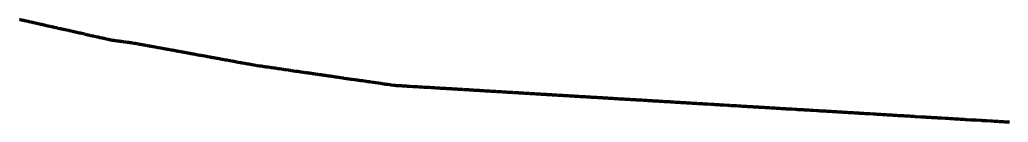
# Model space of a CAD drawing. Header units: metres. Extents: x 599858 to 604747, y 1147744 to 1148052.
# Drawn here: x 602784 to 603438, y 1147766 to 1147834 of the extents above; entities that cross this region are included whole.
import ezdxf

# ---------------------------------------------------------------- set-up
doc = ezdxf.new("R2010")
doc.units = ezdxf.units.M
doc.header["$MEASUREMENT"] = 0
doc.linetypes.add('DGN Style 5', pattern=[108.995835, 46.712501, -62.283334])
doc.layers.add('TF_T_---_Kabl-_2', color=5, linetype='DGN Style 5', lineweight=70)

msp = doc.modelspace()

# ---------------------------------------------------------------- linework, layer by layer
at = {"layer": 'TF_T_---_Kabl-_2'}
msp.add_polyline3d([(603439.28, 1147766.24, 39.11), (603437.46, 1147766.34, 39.08), (603436.32, 1147766.41, 39.15), (603434.94, 1147766.5, 39.12), (603434.31, 1147766.53, 39.07), (603433.68, 1147766.57, 39.04), (603432.74, 1147766.63, 39.12), (603432.34, 1147766.65, 39.08), (603431.88, 1147766.68, 39.12), (603430.47, 1147766.76, 39.15), (603430.38, 1147766.77, 39.15), (603430.17, 1147766.78, 39.15), (603430.05, 1147766.79, 39.14), (603429.26, 1147766.84, 39.14), (603427.66, 1147766.93, 39.18), (603427.09, 1147766.97, 39.17), (603426.94, 1147766.98, 39.16), (603426.71, 1147766.99, 39.17), (603423.95, 1147767.16, 39.15), (603423.83, 1147767.16, 39.16), (603423.66, 1147767.17, 39.15), (603422.63, 1147767.23, 39.15), (603422.39, 1147767.25, 39.15), (603421.12, 1147767.32, 39.2), (603420.81, 1147767.34, 39.2), (603420.55, 1147767.36, 39.2), (603420.51, 1147767.36, 39.2), (603420.33, 1147767.37, 39.08), (603417.14, 1147767.56, 39.11), (603415.56, 1147767.66, 39.15), (603415.28, 1147767.68, 39.14), (603414.86, 1147767.7, 39.13), (603413.99, 1147767.75, 39.05), (603413.67, 1147767.77, 39.03), (603410.98, 1147767.93, 39.08), (603410.52, 1147767.96, 39.06), (603409.99, 1147767.99, 39.06), (603409.86, 1147768, 39.05), (603409.49, 1147768.02, 39.05), (603408.57, 1147768.08, 38.98), (603407.03, 1147768.17, 38.95), (603406.84, 1147768.18, 38.94), (603406.77, 1147768.19, 38.94), (603406.68, 1147768.19, 38.94), (603405.5, 1147768.26, 38.99), (603404.12, 1147768.34, 39.04), (603403.86, 1147768.36, 39.06), (603403.74, 1147768.37, 39.07), (603403.38, 1147768.39, 39.04), (603403.32, 1147768.39, 39.07), (603403.23, 1147768.4, 39.07), (603402.99, 1147768.41, 39.05), (603401.73, 1147768.49, 39.05), (603401.52, 1147768.5, 39.04), (603401.32, 1147768.51, 39.03), (603401.14, 1147768.52, 39.04), (603400.18, 1147768.58, 39.06), (603399.89, 1147768.6, 39.06), (603398.45, 1147768.68, 39.03), (603398.04, 1147768.71, 38.99), (603396.65, 1147768.79, 38.99), (603396.6, 1147768.8, 39), (603396.51, 1147768.8, 39), (603394.37, 1147768.93, 39.08), (603394.29, 1147768.93, 39.08), (603393.41, 1147768.99, 38.99), (603391.9, 1147769.08, 38.99), (603391.83, 1147769.08, 38.99), (603391.55, 1147769.1, 38.99), (603391.54, 1147769.1, 38.99), (603391.47, 1147769.1, 38.99), (603391.26, 1147769.12, 38.98), (603389.51, 1147769.22, 38.89), (603389.29, 1147769.23, 38.88), (603388.77, 1147769.27, 38.87), (603388.34, 1147769.29, 38.91), (603387.64, 1147769.33, 38.97), (603387.23, 1147769.36, 38.91), (603386.59, 1147769.4, 38.98), (603386.44, 1147769.4, 38.97), (603386.17, 1147769.42, 39), (603386.16, 1147769.42, 39), (603385.47, 1147769.46, 39), (603385.05, 1147769.49, 38.99), (603384.95, 1147769.49, 38.99), (603384.85, 1147769.5, 39), (603384.21, 1147769.54, 38.91), (603383.33, 1147769.59, 38.99), (603383.06, 1147769.61, 38.98), (603382.96, 1147769.61, 38.97), (603382.38, 1147769.65, 38.9), (603381.81, 1147769.68, 38.97), (603381.53, 1147769.7, 38.99), (603381.49, 1147769.7, 38.98), (603381.26, 1147769.72, 38.97), (603381.12, 1147769.72, 38.99), (603380.43, 1147769.77, 38.93), (603377.35, 1147769.95, 38.91), (603376.83, 1147769.98, 38.97), (603376.31, 1147770.01, 38.96), (603374.07, 1147770.15, 38.99), (603374.06, 1147770.15, 38.99), (603374.05, 1147770.15, 38.99), (603372.92, 1147770.22, 38.93), (603371.75, 1147770.29, 38.96), (603371.55, 1147770.3, 38.96), (603370, 1147770.39, 38.88), (603369.77, 1147770.4, 38.89), (603368.99, 1147770.45, 38.77), (603368.73, 1147770.47, 38.8), (603368.68, 1147770.47, 38.79), (603368.21, 1147770.5, 38.89), (603368.09, 1147770.51, 38.91), (603368.06, 1147770.51, 38.91), (603368.02, 1147770.51, 38.91), (603367.4, 1147770.55, 38.92), (603366.08, 1147770.63, 38.89), (603365.76, 1147770.65, 38.86), (603365.47, 1147770.66, 38.92), (603364.28, 1147770.73, 38.95), (603364.01, 1147770.75, 38.95), (603363.87, 1147770.76, 38.95), (603363.06, 1147770.81, 38.93), (603362.39, 1147770.85, 38.92), (603361.35, 1147770.91, 38.92), (603360.55, 1147770.96, 38.91), (603360.4, 1147770.97, 38.89), (603359.81, 1147771, 38.88), (603358.39, 1147771.09, 39), (603358.35, 1147771.09, 39), (603358.34, 1147771.09, 39), (603357.52, 1147771.14, 38.88), (603357.13, 1147771.16, 38.99), (603356.46, 1147771.2, 39.02), (603355.82, 1147771.24, 39.01), (603355.45, 1147771.26, 39.04), (603355.24, 1147771.28, 39), (603353.79, 1147771.36, 39.02), (603353.69, 1147771.37, 39.02), (603352.96, 1147771.41, 39.05), (603352.83, 1147771.42, 39.03), (603352.49, 1147771.44, 39.02), (603352.38, 1147771.45, 39.02), (603352.29, 1147771.45, 39.01), (603352.26, 1147771.45, 39.02), (603351.37, 1147771.51, 39.01), (603351.33, 1147771.51, 39.02), (603351.22, 1147771.52, 39.02), (603350.5, 1147771.56, 39.03), (603349.84, 1147771.6, 39.05), (603348.97, 1147771.65, 39.09), (603348.91, 1147771.66, 39.1), (603348.85, 1147771.66, 39.07), (603348.83, 1147771.66, 39.09), (603346.73, 1147771.79, 39.04), (603346.18, 1147771.82, 39.06), (603345.72, 1147771.85, 39.07), (603345.15, 1147771.88, 39.03), (603345.05, 1147771.89, 39.04), (603345.03, 1147771.89, 39.04), (603344.11, 1147771.94, 39.16), (603343.68, 1147771.97, 39.16), (603342.62, 1147772.03, 39.09), (603342.23, 1147772.06, 39.14), (603341.6, 1147772.09, 39.13), (603341.21, 1147772.12, 39.11), (603340.06, 1147772.19, 39.16), (603339.69, 1147772.21, 39.19), (603339.58, 1147772.22, 39.17), (603339.46, 1147772.22, 39.18), (603339.2, 1147772.24, 39.2), (603337.6, 1147772.33, 39.21), (603336.83, 1147772.38, 39.24), (603336.79, 1147772.38, 39.24), (603335.75, 1147772.45, 39.26), (603335, 1147772.49, 39.25), (603334.93, 1147772.49, 39.25), (603334.25, 1147772.54, 39.2), (603333.38, 1147772.59, 39.2), (603333.23, 1147772.6, 39.22), (603332.66, 1147772.63, 39.25), (603332.63, 1147772.63, 39.25), (603332.59, 1147772.63, 39.25), (603332.58, 1147772.63, 39.25), (603332.54, 1147772.64, 39.25), (603331.74, 1147772.69, 39.22), (603331.23, 1147772.72, 39.15), (603330.14, 1147772.78, 39.26), (603329.87, 1147772.8, 39.26), (603329.56, 1147772.82, 39.26), (603329.17, 1147772.84, 39.23), (603328.99, 1147772.85, 39.23), (603328.07, 1147772.91, 39.14), (603327.59, 1147772.93, 39.12), (603327.16, 1147772.96, 39.21), (603326.81, 1147772.98, 39.26), (603326.42, 1147773, 39.22), (603325.21, 1147773.08, 39.24), (603324.63, 1147773.11, 39.16), (603323.29, 1147773.19, 39.22), (603322.42, 1147773.24, 39.15), (603322.24, 1147773.26, 39.19), (603321.91, 1147773.28, 39.2), (603320.98, 1147773.33, 39.23), (603320.77, 1147773.34, 39.24), (603320.68, 1147773.35, 39.24), (603320.5, 1147773.36, 39.24), (603318.72, 1147773.47, 39.28), (603318.53, 1147773.48, 39.26), (603318.44, 1147773.48, 39.27), (603317.41, 1147773.55, 39.24), (603317.05, 1147773.57, 39.26), (603316.78, 1147773.58, 39.23), (603316.1, 1147773.62, 39.29), (603315.87, 1147773.64, 39.28), (603314.55, 1147773.72, 39.26), (603313.98, 1147773.75, 39.26), (603313.91, 1147773.75, 39.28), (603313.47, 1147773.78, 39.29), (603312.63, 1147773.83, 39.21), (603311.88, 1147773.88, 39.25), (603311.58, 1147773.89, 39.25), (603309.14, 1147774.04, 39.27), (603309.05, 1147774.05, 39.27), (603308.92, 1147774.05, 39.27), (603307.73, 1147774.13, 39.26), (603307.64, 1147774.13, 39.27), (603306.01, 1147774.23, 39.31), (603305.16, 1147774.28, 39.31), (603305.02, 1147774.29, 39.3), (603304.8, 1147774.3, 39.3), (603304.41, 1147774.33, 39.29), (603303.32, 1147774.39, 39.24), (603303.17, 1147774.4, 39.24), (603302.52, 1147774.44, 39.29), (603302.29, 1147774.45, 39.29), (603301.92, 1147774.47, 39.31), (603301.42, 1147774.5, 39.32), (603300.82, 1147774.54, 39.31), (603300.57, 1147774.56, 39.3), (603300.29, 1147774.57, 39.31), (603299.84, 1147774.6, 39.32), (603299.07, 1147774.64, 39.28), (603298.12, 1147774.7, 39.3), (603298.02, 1147774.71, 39.31), (603297.31, 1147774.75, 39.28), (603295.15, 1147774.88, 39.27), (603294.19, 1147774.94, 39.32), (603294, 1147774.95, 39.3), (603293.94, 1147774.95, 39.3), (603292.5, 1147775.04, 39.3), (603292.26, 1147775.05, 39.31), (603291.57, 1147775.09, 39.29), (603290.73, 1147775.15, 39.32), (603290.14, 1147775.18, 39.33), (603289.67, 1147775.21, 39.3), (603288.29, 1147775.29, 39.29), (603286.88, 1147775.38, 39.23), (603286.2, 1147775.42, 39.24), (603284.97, 1147775.49, 39.38), (603283.76, 1147775.56, 39.35), (603283.68, 1147775.57, 39.35), (603283.65, 1147775.57, 39.35), (603282.43, 1147775.64, 39.34), (603282.24, 1147775.65, 39.34), (603282.17, 1147775.66, 39.35), (603281.31, 1147775.71, 39.3), (603280.94, 1147775.73, 39.33), (603280.41, 1147775.76, 39.33), (603280.24, 1147775.77, 39.27), (603280, 1147775.79, 39.28), (603277.92, 1147775.91, 39.39), (603277.73, 1147775.93, 39.39), (603277.7, 1147775.93, 39.39), (603277.69, 1147775.93, 39.39), (603277.56, 1147775.94, 39.38), (603276.54, 1147776, 39.29), (603276.31, 1147776.01, 39.37), (603275.62, 1147776.05, 39.34), (603275.38, 1147776.07, 39.32), (603273.44, 1147776.18, 39.35), (603273.21, 1147776.2, 39.35), (603272.97, 1147776.21, 39.37), (603272.89, 1147776.22, 39.4), (603272.58, 1147776.23, 39.41), (603272.43, 1147776.24, 39.42), (603272.19, 1147776.26, 39.41), (603271.82, 1147776.28, 39.35), (603271.64, 1147776.29, 39.29), (603270.14, 1147776.38, 39.25), (603269.43, 1147776.42, 39.31), (603269.22, 1147776.44, 39.3), (603269.02, 1147776.45, 39.3), (603268.47, 1147776.48, 39.32), (603268.06, 1147776.51, 39.35), (603267.8, 1147776.52, 39.33), (603266.34, 1147776.61, 39.3), (603266.03, 1147776.63, 39.3), (603265.73, 1147776.64, 39.29), (603265.02, 1147776.69, 39.25), (603263.87, 1147776.76, 39.29), (603263.57, 1147776.77, 39.27), (603263.45, 1147776.78, 39.25), (603263.36, 1147776.79, 39.26), (603262.22, 1147776.86, 39.18), (603261.7, 1147776.89, 39.25), (603261.61, 1147776.89, 39.24), (603261.11, 1147776.92, 39.22), (603260.95, 1147776.93, 39.24), (603259.67, 1147777.01, 39.21), (603258.14, 1147777.1, 39.22), (603258.06, 1147777.1, 39.23), (603257.89, 1147777.11, 39.24), (603257.41, 1147777.14, 39.23), (603256.48, 1147777.2, 39.25), (603255.34, 1147777.27, 39.24), (603255.19, 1147777.28, 39.2), (603255.1, 1147777.28, 39.2), (603254.67, 1147777.31, 39.16), (603254.24, 1147777.33, 39.18), (603253.57, 1147777.37, 39.21), (603253.09, 1147777.4, 39.26), (603253, 1147777.41, 39.25), (603252.94, 1147777.41, 39.25), (603252.91, 1147777.41, 39.26), (603252.54, 1147777.44, 39.26), (603250.25, 1147777.57, 39.17), (603249.81, 1147777.6, 39.23), (603249.43, 1147777.62, 39.21), (603249.24, 1147777.63, 39.21), (603248.59, 1147777.67, 39.22), (603247.87, 1147777.72, 39.19), (603247.59, 1147777.73, 39.21), (603246.85, 1147777.78, 39.19), (603245.94, 1147777.83, 39.2), (603245.2, 1147777.88, 39.15), (603244.87, 1147777.9, 39.2), (603244.4, 1147777.92, 39.12), (603244.04, 1147777.95, 39.21), (603243.34, 1147777.99, 39.21), (603243.16, 1147778, 39.19), (603243.07, 1147778, 39.18), (603242.91, 1147778.01, 39.21), (603241.72, 1147778.08, 39.15), (603241.43, 1147778.1, 39.16), (603239.29, 1147778.23, 39.21), (603239.07, 1147778.24, 39.22), (603238.5, 1147778.28, 39.19), (603237.84, 1147778.32, 39.08), (603237.24, 1147778.35, 39.12), (603236.88, 1147778.38, 39.09), (603236.68, 1147778.39, 39.17), (603236.4, 1147778.4, 39.13), (603235.62, 1147778.45, 39.18), (603234.69, 1147778.51, 39.14), (603234.47, 1147778.52, 39.21), (603234.43, 1147778.52, 39.21), (603233.61, 1147778.57, 39.16), (603233.58, 1147778.57, 39.16), (603232.77, 1147778.62, 39.18), (603232.62, 1147778.63, 39.18), (603232.16, 1147778.66, 39.11), (603230.94, 1147778.73, 39.18), (603230.72, 1147778.74, 39.17), (603229.86, 1147778.8, 39.11), (603229.72, 1147778.8, 39.12), (603229.19, 1147778.84, 39.1), (603228.62, 1147778.87, 39.1), (603227.95, 1147778.91, 39.06), (603227.73, 1147778.92, 39.06), (603227.1, 1147778.96, 39.09), (603227, 1147778.97, 39.12), (603226.92, 1147778.97, 39.12), (603226.55, 1147778.99, 39.11), (603225.48, 1147779.06, 39.13), (603224.59, 1147779.11, 39.08), (603223.98, 1147779.15, 39.1), (603223.72, 1147779.16, 39.14), (603223.19, 1147779.2, 39.13), (603222.73, 1147779.22, 39.08), (603222.67, 1147779.23, 39.07), (603222.44, 1147779.24, 39.1), (603221.93, 1147779.27, 39.07), (603221.52, 1147779.3, 39.09), (603220.93, 1147779.33, 39.09), (603220.47, 1147779.36, 39.09), (603220.26, 1147779.37, 39.09), (603220.19, 1147779.38, 39.07), (603220.17, 1147779.38, 39.07), (603220.1, 1147779.38, 39.08), (603219.85, 1147779.4, 39.09), (603218.83, 1147779.46, 39.04), (603217.84, 1147779.52, 39.07), (603217.49, 1147779.54, 39.08), (603217.18, 1147779.56, 39.07), (603217.12, 1147779.56, 39.07), (603216.76, 1147779.58, 39.06), (603216.33, 1147779.61, 39.1), (603215.65, 1147779.65, 39.07), (603215.41, 1147779.66, 39.04), (603215.11, 1147779.68, 39.11), (603215.07, 1147779.68, 39.11), (603214.91, 1147779.69, 39.06), (603214.03, 1147779.75, 39.1), (603213.64, 1147779.77, 39.06), (603213.51, 1147779.78, 39.04), (603213.28, 1147779.79, 39.14), (603212.82, 1147779.82, 39.13), (603211.13, 1147779.92, 39.05), (603210.9, 1147779.93, 39.04), (603210.74, 1147779.94, 39.04), (603209.54, 1147780.01, 38.98), (603209.05, 1147780.04, 38.99), (603208.82, 1147780.06, 39.03), (603208.65, 1147780.07, 39.04), (603208.22, 1147780.09, 39.12), (603208, 1147780.11, 39.12), (603207.9, 1147780.11, 39.11), (603207.31, 1147780.15, 38.99), (603206.49, 1147780.2, 39.1), (603206.45, 1147780.2, 39.1), (603206.41, 1147780.2, 39.1), (603206.22, 1147780.21, 39.08), (603206.13, 1147780.22, 39.08), (603205.7, 1147780.25, 39.07), (603205.25, 1147780.27, 39.04), (603205.11, 1147780.28, 39.04), (603205, 1147780.29, 39.04), (603203.86, 1147780.36, 39.03), (603203.47, 1147780.38, 38.96), (603203.04, 1147780.4, 38.99), (603202.77, 1147780.42, 38.97), (603202.61, 1147780.43, 38.98), (603202.15, 1147780.46, 38.99), (603202.01, 1147780.47, 38.97), (603201.45, 1147780.5, 38.99), (603200.4, 1147780.56, 39), (603200.16, 1147780.58, 39), (603199.63, 1147780.61, 38.92), (603199.02, 1147780.65, 39.05), (603198.88, 1147780.65, 39.04), (603198.65, 1147780.67, 39.05), (603198.02, 1147780.71, 38.94), (603197.86, 1147780.72, 38.96), (603197.42, 1147780.74, 39.01), (603197.33, 1147780.75, 39), (603197.29, 1147780.75, 39), (603196.98, 1147780.77, 39.04), (603195.46, 1147780.86, 38.93), (603195.04, 1147780.88, 38.89), (603194.76, 1147780.9, 38.9), (603193.96, 1147780.95, 38.8), (603193.68, 1147780.97, 38.82), (603193.44, 1147780.98, 38.84), (603193.32, 1147780.99, 38.83), (603192.56, 1147781.03, 38.79), (603192.16, 1147781.06, 38.79), (603192.08, 1147781.06, 38.77), (603191.73, 1147781.08, 38.66), (603191.34, 1147781.11, 38.56), (603191.06, 1147781.12, 38.5), (603190.81, 1147781.14, 38.52), (603190.05, 1147781.18, 38.73), (603189.73, 1147781.2, 38.77), (603189.23, 1147781.23, 38.78), (603189, 1147781.25, 38.8), (603188.48, 1147781.28, 38.81), (603188.06, 1147781.3, 38.82), (603188.03, 1147781.31, 38.81), (603187.31, 1147781.35, 38.77), (603186.65, 1147781.39, 38.76), (603185.74, 1147781.44, 38.88), (603185.55, 1147781.45, 38.89), (603185.31, 1147781.47, 38.9), (603184.46, 1147781.52, 38.85), (603184.31, 1147781.53, 38.84), (603183.58, 1147781.57, 38.86), (603182.9, 1147781.61, 38.94), (603182.41, 1147781.64, 38.91), (603181.99, 1147781.67, 38.86), (603181.57, 1147781.69, 38.94), (603181.19, 1147781.72, 38.99), (603180.96, 1147781.73, 39.01), (603180.8, 1147781.74, 39), (603179.48, 1147781.82, 39), (603179.38, 1147781.82, 38.99), (603178.87, 1147781.85, 38.89), (603178.41, 1147781.88, 38.94), (603178.25, 1147781.89, 38.94), (603177.77, 1147781.92, 38.88), (603176.56, 1147781.99, 38.91), (603176.3, 1147782.01, 38.94), (603176.14, 1147782.02, 38.94), (603175.9, 1147782.03, 38.92), (603175.59, 1147782.05, 38.85), (603175.43, 1147782.06, 38.85), (603174.77, 1147782.1, 38.94), (603174.61, 1147782.11, 38.95), (603174.53, 1147782.11, 38.93), (603174.21, 1147782.13, 38.87), (603174, 1147782.15, 38.84), (603173.11, 1147782.2, 38.96), (603173.04, 1147782.2, 38.96), (603172.97, 1147782.21, 38.96), (603172.6, 1147782.23, 38.95), (603172.24, 1147782.25, 38.92), (603172.22, 1147782.25, 38.92), (603172.2, 1147782.25, 38.92), (603171.95, 1147782.27, 38.91), (603170.96, 1147782.33, 38.92), (603170.92, 1147782.33, 38.91), (603170.9, 1147782.33, 38.91), (603169.92, 1147782.39, 38.84), (603169.65, 1147782.41, 38.85), (603169.58, 1147782.41, 38.85), (603169.38, 1147782.42, 38.76), (603169.03, 1147782.44, 38.75), (603168.28, 1147782.49, 38.83), (603167.51, 1147782.54, 38.87), (603167.32, 1147782.55, 38.88), (603167.15, 1147782.56, 38.84), (603166.93, 1147782.57, 38.86), (603166.81, 1147782.58, 38.86), (603165.79, 1147782.64, 38.78), (603165.3, 1147782.67, 38.83), (603165.07, 1147782.68, 38.83), (603164.86, 1147782.69, 38.83), (603164.67, 1147782.71, 38.85), (603164.15, 1147782.74, 38.88), (603163.79, 1147782.76, 38.85), (603163.08, 1147782.8, 38.85), (603162.26, 1147782.85, 38.88), (603161.95, 1147782.87, 38.84), (603161.69, 1147782.89, 38.82), (603161.21, 1147782.91, 38.8), (603160.85, 1147782.94, 38.83), (603160.38, 1147782.96, 38.84), (603159.81, 1147783, 38.87), (603159.34, 1147783.03, 38.85), (603158.22, 1147783.09, 38.82), (603157.86, 1147783.11, 38.93), (603157.35, 1147783.15, 38.85), (603156.59, 1147783.19, 38.83), (603155.74, 1147783.24, 38.8), (603155.64, 1147783.25, 38.82), (603155.15, 1147783.28, 38.9), (603155.02, 1147783.28, 38.91), (603153.76, 1147783.36, 38.92), (603153.71, 1147783.36, 38.91), (603153.43, 1147783.38, 38.83), (603153.21, 1147783.39, 38.86), (603152.49, 1147783.44, 38.83), (603151.25, 1147783.51, 38.78), (603150.99, 1147783.53, 38.9), (603150.85, 1147783.54, 38.88), (603150.52, 1147783.55, 38.87), (603150.24, 1147783.57, 38.9), (603150.03, 1147783.58, 38.86), (603149.38, 1147783.62, 38.85), (603148.93, 1147783.65, 38.86), (603148.87, 1147783.65, 38.82), (603148.51, 1147783.68, 38.81), (603147.87, 1147783.71, 38.91), (603147.85, 1147783.71, 38.91), (603147.61, 1147783.73, 38.91), (603146.98, 1147783.77, 38.84), (603146.73, 1147783.78, 38.82), (603146.39, 1147783.8, 38.83), (603145.91, 1147783.83, 38.84), (603145.83, 1147783.84, 38.85), (603145.57, 1147783.85, 38.87), (603145.21, 1147783.87, 38.83), (603145.05, 1147783.88, 38.82), (603144.38, 1147783.92, 38.76), (603143.93, 1147783.95, 38.79), (603143.28, 1147783.99, 38.82), (603142.84, 1147784.02, 38.84), (603142.65, 1147784.03, 38.83), (603142.42, 1147784.04, 38.79), (603141.69, 1147784.08, 38.81), (603141.27, 1147784.11, 38.87), (603141.11, 1147784.12, 38.85), (603141.05, 1147784.12, 38.86), (603140.61, 1147784.15, 38.85), (603140.09, 1147784.18, 38.78), (603139.77, 1147784.2, 38.86), (603139.29, 1147784.23, 38.89), (603139.09, 1147784.24, 38.9), (603138.74, 1147784.26, 38.83), (603138.32, 1147784.29, 38.83), (603138.26, 1147784.29, 38.86), (603138.09, 1147784.3, 38.85), (603137.16, 1147784.36, 38.75), (603137.1, 1147784.36, 38.75), (603136.86, 1147784.37, 38.83), (603136.5, 1147784.4, 38.8), (603136.25, 1147784.41, 38.77), (603135.97, 1147784.43, 38.75), (603135.64, 1147784.45, 38.82), (603135.47, 1147784.46, 38.82), (603135.24, 1147784.47, 38.85), (603134.81, 1147784.5, 38.8), (603134.45, 1147784.52, 38.75), (603134.27, 1147784.53, 38.71), (603134.02, 1147784.54, 38.72), (603133.69, 1147784.56, 38.72), (603132.68, 1147784.62, 38.69), (603132.57, 1147784.63, 38.7), (603132.56, 1147784.63, 38.7), (603131.81, 1147784.68, 38.69), (603131.18, 1147784.71, 38.69), (603131.14, 1147784.72, 38.69), (603131.13, 1147784.72, 38.69), (603130.91, 1147784.73, 38.74), (603130.51, 1147784.75, 38.83), (603130.39, 1147784.76, 38.85), (603130.28, 1147784.77, 38.8), (603130.08, 1147784.78, 38.76), (603129.71, 1147784.8, 38.69), (603129.5, 1147784.82, 38.69), (603129.07, 1147784.84, 38.73), (603128.35, 1147784.88, 38.76), (603128.01, 1147784.9, 38.79), (603127.37, 1147784.94, 38.86), (603127.04, 1147784.96, 38.78), (603125.54, 1147785.05, 38.69), (603125.18, 1147785.07, 38.69), (603125.02, 1147785.08, 38.7), (603124.83, 1147785.1, 38.68), (603124.7, 1147785.1, 38.69), (603124.68, 1147785.1, 38.69), (603123.6, 1147785.17, 38.81), (603123.04, 1147785.2, 38.82), (603122.82, 1147785.22, 38.84), (603122.24, 1147785.25, 38.83), (603121.77, 1147785.28, 38.81), (603121.31, 1147785.31, 38.77), (603120.64, 1147785.35, 38.79), (603119.34, 1147785.43, 38.82), (603118.98, 1147785.45, 38.87), (603118.57, 1147785.47, 38.93), (603118.33, 1147785.49, 38.8), (603118.18, 1147785.49, 38.78), (603117.64, 1147785.53, 38.8), (603117.14, 1147785.56, 38.8), (603116.58, 1147785.59, 38.86), (603116.33, 1147785.61, 38.82), (603115.57, 1147785.65, 38.75), (603115.28, 1147785.67, 38.75), (603115.14, 1147785.68, 38.77), (603115.03, 1147785.68, 38.74), (603114.75, 1147785.7, 38.72), (603114.47, 1147785.72, 38.74), (603114.42, 1147785.72, 38.74), (603114.13, 1147785.74, 38.75), (603113.76, 1147785.76, 38.83), (603113.44, 1147785.78, 38.81), (603113, 1147785.8, 38.74), (603112.78, 1147785.82, 38.74), (603112.36, 1147785.84, 38.86), (603112.09, 1147785.86, 38.82), (603111.4, 1147785.9, 38.79), (603111.03, 1147785.92, 38.7), (603110.9, 1147785.93, 38.71), (603110.39, 1147785.96, 38.75), (603110.06, 1147785.98, 38.75), (603109.85, 1147785.99, 38.7), (603109.57, 1147786.01, 38.71), (603109.33, 1147786.03, 38.66), (603109.04, 1147786.04, 38.63), (603108.84, 1147786.05, 38.63), (603107.92, 1147786.11, 38.68), (603107.69, 1147786.12, 38.65), (603106.97, 1147786.17, 38.63), (603105.78, 1147786.24, 38.72), (603105.56, 1147786.25, 38.7), (603105.28, 1147786.27, 38.77), (603104.77, 1147786.3, 38.73), (603104.61, 1147786.31, 38.75), (603104.16, 1147786.34, 38.66), (603103.96, 1147786.35, 38.63), (603103.86, 1147786.35, 38.63), (603102.45, 1147786.44, 38.62), (603102.42, 1147786.44, 38.62), (603102.39, 1147786.44, 38.62), (603102.35, 1147786.44, 38.62), (603101.5, 1147786.49, 38.76), (603100.93, 1147786.53, 38.72), (603100.85, 1147786.53, 38.72), (603100.81, 1147786.54, 38.72), (603100.61, 1147786.55, 38.71), (603100.35, 1147786.56, 38.83), (603100.09, 1147786.58, 38.78), (603099.71, 1147786.6, 38.69), (603099.41, 1147786.62, 38.71), (603099.22, 1147786.63, 38.69), (603099.08, 1147786.64, 38.67), (603098.78, 1147786.66, 38.72), (603098.26, 1147786.69, 38.7), (603097.75, 1147786.72, 38.77), (603097.36, 1147786.74, 38.77), (603096.86, 1147786.77, 38.88), (603096.59, 1147786.79, 38.88), (603096.38, 1147786.8, 38.86), (603096.26, 1147786.81, 38.9), (603095.79, 1147786.84, 38.93), (603095.43, 1147786.86, 38.89), (603094.81, 1147786.9, 38.86), (603094.66, 1147786.9, 38.83), (603094.2, 1147786.93, 38.9), (603094.18, 1147786.93, 38.9), (603094.17, 1147786.93, 38.91), (603094.1, 1147786.94, 38.9), (603093.87, 1147786.95, 38.88), (603093.79, 1147786.96, 38.88), (603092.67, 1147787.02, 38.78), (603092.52, 1147787.03, 38.78), (603092.28, 1147787.05, 38.85), (603092.01, 1147787.06, 38.79), (603091.7, 1147787.08, 38.85), (603091.62, 1147787.09, 38.81), (603091.52, 1147787.09, 38.86), (603090.85, 1147787.13, 38.86), (603090.31, 1147787.17, 38.87), (603090.17, 1147787.17, 38.85), (603089.05, 1147787.24, 38.87), (603088.56, 1147787.27, 38.92), (603088.23, 1147787.29, 38.86), (603088.03, 1147787.3, 38.94), (603087.92, 1147787.31, 39), (603087.87, 1147787.31, 39.01), (603087.43, 1147787.34, 38.99), (603087.24, 1147787.35, 39.03), (603086.89, 1147787.37, 39.11), (603086.66, 1147787.38, 39.01), (603086.22, 1147787.41, 38.97), (603085.86, 1147787.43, 39.02), (603085.19, 1147787.47, 39.11), (603085.07, 1147787.48, 39.08), (603084.92, 1147787.49, 39.07), (603083.96, 1147787.55, 39), (603083.22, 1147787.59, 39), (603082.96, 1147787.61, 39.01), (603082.55, 1147787.63, 39.02), (603081.9, 1147787.67, 39.04), (603080.94, 1147787.73, 39.09), (603080.83, 1147787.73, 39.08), (603080.75, 1147787.74, 39.05), (603079.77, 1147787.8, 39.1), (603079.64, 1147787.81, 39.09), (603079.53, 1147787.81, 39.12), (603078.97, 1147787.85, 39.13), (603077.87, 1147787.91, 39.05), (603077.63, 1147787.93, 39.15), (603077.3, 1147787.95, 39.12), (603075.09, 1147788.08, 39.2), (603074.32, 1147788.12, 39.17), (603074.06, 1147788.14, 39.23), (603073.23, 1147788.19, 39.11), (603073.21, 1147788.19, 39.1), (603073.2, 1147788.19, 39.11), (603073.19, 1147788.19, 39.11), (603073.18, 1147788.19, 39.1), (603073.03, 1147788.2, 39.1), (603071.47, 1147788.3, 39.09), (603071.4, 1147788.3, 39.1), (603070.63, 1147788.35, 39.08), (603070.55, 1147788.35, 39.09), (603070.51, 1147788.35, 39.09), (603069.8, 1147788.4, 39.14), (603069.69, 1147788.4, 39.12), (603069.26, 1147788.43, 39.12), (603068.95, 1147788.45, 39.13), (603068.54, 1147788.47, 39.12), (603068.15, 1147788.49, 39.15), (603067.88, 1147788.51, 39.15), (603067.41, 1147788.54, 39.19), (603067.09, 1147788.56, 39.18), (603066.89, 1147788.57, 39.17), (603066.44, 1147788.6, 39.28), (603065.71, 1147788.64, 39.29), (603065.45, 1147788.66, 39.32), (603065.3, 1147788.67, 39.26), (603064.97, 1147788.69, 39.32), (603064.79, 1147788.7, 39.25), (603064.2, 1147788.73, 39.2), (603063.18, 1147788.79, 39.27), (603062.73, 1147788.82, 39.32), (603061.68, 1147788.88, 39.24), (603060.87, 1147788.93, 39.36), (603060.59, 1147788.95, 39.36), (603060.29, 1147788.97, 39.34), (603059.89, 1147788.99, 39.31), (603059.36, 1147789.02, 39.37), (603059.09, 1147789.04, 39.34), (603058.62, 1147789.07, 39.37), (603058.5, 1147789.07, 39.28), (603058.08, 1147789.1, 39.4), (603057.84, 1147789.11, 39.37), (603057.67, 1147789.12, 39.32), (603057.59, 1147789.13, 39.39), (603056.91, 1147789.17, 39.41), (603056.72, 1147789.18, 39.42), (603056.66, 1147789.18, 39.44), (603056.61, 1147789.19, 39.43), (603056.41, 1147789.2, 39.44), (603055.14, 1147789.28, 39.38), (603055.05, 1147789.28, 39.39), (603053.69, 1147789.36, 39.54), (603053.57, 1147789.37, 39.56), (603053.48, 1147789.38, 39.54), (603053.3, 1147789.39, 39.57), (603052.13, 1147789.46, 39.57), (603051.94, 1147789.47, 39.6), (603051.84, 1147789.47, 39.62), (603051.57, 1147789.49, 39.59), (603050.09, 1147789.58, 39.59), (603050.02, 1147789.58, 39.62), (603049.79, 1147789.6, 39.61), (603049.27, 1147789.63, 39.63), (603048.73, 1147789.66, 39.62), (603048.15, 1147789.69, 39.52), (603047.64, 1147789.73, 39.61), (603047.24, 1147789.75, 39.67), (603047.15, 1147789.75, 39.67), (603046.95, 1147789.77, 39.67), (603045.59, 1147789.85, 39.7), (603045.5, 1147789.85, 39.69), (603045.45, 1147789.86, 39.71), (603045.26, 1147789.87, 39.7), (603044.48, 1147789.91, 39.71), (603042.3, 1147790.05, 39.69), (603041.81, 1147790.07, 39.7), (603041.39, 1147790.1, 39.72), (603040.73, 1147790.14, 39.78), (603040.68, 1147790.14, 39.77), (603040.38, 1147790.16, 39.77), (603040.13, 1147790.18, 39.81), (603039.48, 1147790.21, 39.82), (603038.3, 1147790.29, 39.85), (603038.11, 1147790.3, 39.86), (603037.72, 1147790.32, 39.86), (603037.23, 1147790.35, 39.89), (603036.49, 1147790.39, 39.9), (603035.2, 1147790.47, 39.95), (603034.37, 1147790.52, 39.96), (603034.22, 1147790.53, 39.95), (603033.42, 1147790.58, 39.92), (603032.55, 1147790.63, 39.95), (603031.81, 1147790.67, 40), (603031.72, 1147790.68, 40), (603029.84, 1147790.95, 40.02), (603029.04, 1147791.07, 40.02), (603027.51, 1147791.29, 39.97), (603027.29, 1147791.32, 39.98), (603026.13, 1147791.49, 39.95), (603025.45, 1147791.59, 39.96), (603024.81, 1147791.68, 39.95), (603024, 1147791.8, 39.92), (603022.99, 1147791.95, 39.95), (603022.86, 1147791.97, 39.95), (603021.53, 1147792.16, 39.95), (603019.47, 1147792.46, 39.91), (603018.12, 1147792.66, 39.9), (603016.45, 1147792.9, 39.84), (603016.1, 1147792.95, 39.85), (603015.44, 1147793.05, 39.92), (603015, 1147793.11, 39.9), (603014.19, 1147793.23, 39.85), (603014.05, 1147793.25, 39.84), (603013.57, 1147793.32, 39.84), (603013.23, 1147793.37, 39.82), (603010.75, 1147793.73, 39.82), (603010.13, 1147793.82, 39.81), (603009.72, 1147793.88, 39.78), (603008.65, 1147794.03, 39.79), (603008.02, 1147794.12, 39.79), (603007.86, 1147794.15, 39.77), (603007.79, 1147794.16, 39.79), (603007.07, 1147794.26, 39.76), (603005.82, 1147794.45, 39.72), (603005.44, 1147794.5, 39.74), (603004.02, 1147794.71, 39.77), (603003.35, 1147794.8, 39.78), (603002.09, 1147794.99, 39.81), (603001.49, 1147795.07, 39.8), (603001.14, 1147795.13, 39.8), (603000.79, 1147795.18, 39.8), (603000.3, 1147795.25, 39.78), (602998.76, 1147795.47, 39.82), (602998.69, 1147795.48, 39.8), (602998.37, 1147795.53, 39.81), (602998.3, 1147795.54, 39.81), (602997.9, 1147795.6, 39.8), (602997.87, 1147795.6, 39.8), (602996.27, 1147795.83, 39.74), (602995.21, 1147795.99, 39.79), (602994.56, 1147796.08, 39.79), (602994.25, 1147796.13, 39.8), (602993.7, 1147796.21, 39.78), (602993.12, 1147796.29, 39.75), (602993.08, 1147796.3, 39.75), (602992.64, 1147796.36, 39.64), (602990.95, 1147796.61, 39.84), (602990.81, 1147796.63, 39.85), (602990.26, 1147796.71, 39.82), (602989.39, 1147796.83, 39.72), (602989.26, 1147796.85, 39.75), (602989.03, 1147796.89, 39.75), (602988.92, 1147796.9, 39.75), (602988.3, 1147796.99, 39.76), (602988.07, 1147797.03, 39.74), (602986.33, 1147797.28, 39.77), (602986.27, 1147797.29, 39.76), (602986.24, 1147797.29, 39.77), (602986.23, 1147797.29, 39.76), (602984.99, 1147797.47, 39.71), (602984.94, 1147797.48, 39.72), (602984.81, 1147797.5, 39.71), (602984.75, 1147797.51, 39.72), (602984.24, 1147797.58, 39.77), (602983.85, 1147797.64, 39.78), (602983.33, 1147797.72, 39.77), (602982.73, 1147797.8, 39.72), (602982.56, 1147797.83, 39.73), (602982.19, 1147797.88, 39.7), (602981.74, 1147797.95, 39.65), (602981.7, 1147797.95, 39.66), (602981.19, 1147798.03, 39.7), (602980.39, 1147798.14, 39.75), (602979.79, 1147798.23, 39.74), (602979.3, 1147798.3, 39.73), (602979.19, 1147798.32, 39.71), (602979.17, 1147798.32, 39.71), (602979.11, 1147798.33, 39.71), (602978.4, 1147798.43, 39.69), (602977.68, 1147798.54, 39.66), (602977.62, 1147798.54, 39.66), (602977.26, 1147798.6, 39.67), (602976.57, 1147798.7, 39.68), (602976.33, 1147798.73, 39.69), (602975.78, 1147798.81, 39.64), (602975.02, 1147798.92, 39.72), (602974.95, 1147798.93, 39.72), (602974.85, 1147798.95, 39.71), (602973.98, 1147799.07, 39.68), (602973.93, 1147799.08, 39.68), (602972.99, 1147799.22, 39.68), (602972.82, 1147799.24, 39.71), (602972.49, 1147799.29, 39.71), (602972.03, 1147799.36, 39.74), (602971.84, 1147799.38, 39.73), (602969.95, 1147799.66, 39.79), (602969.72, 1147799.69, 39.79), (602969.66, 1147799.7, 39.79), (602969.12, 1147799.78, 39.69), (602968.48, 1147799.87, 39.74), (602968.19, 1147799.92, 39.76), (602966.99, 1147800.09, 39.84), (602966.7, 1147800.13, 39.84), (602965.26, 1147800.34, 39.83), (602965.23, 1147800.35, 39.83), (602965.21, 1147800.35, 39.83), (602964.17, 1147800.5, 39.8), (602963.92, 1147800.54, 39.76), (602963.8, 1147800.55, 39.82), (602963.45, 1147800.6, 39.78), (602962.94, 1147800.68, 39.83), (602962.6, 1147800.73, 39.82), (602962.44, 1147800.75, 39.79), (602961.96, 1147800.82, 39.72), (602961.78, 1147800.85, 39.77), (602960.15, 1147801.08, 39.82), (602959.72, 1147801.15, 39.8), (602959.47, 1147801.18, 39.81), (602959.42, 1147801.19, 39.81), (602959.19, 1147801.22, 39.79), (602958.66, 1147801.3, 39.81), (602957.97, 1147801.4, 39.89), (602957.4, 1147801.48, 39.89), (602957.1, 1147801.53, 39.82), (602955.71, 1147801.73, 39.89), (602955.55, 1147801.75, 39.89), (602955.49, 1147801.76, 39.9), (602955.39, 1147801.78, 39.91), (602954.76, 1147801.87, 39.89), (602954.29, 1147801.94, 39.85), (602953.9, 1147801.99, 39.86), (602952.91, 1147802.14, 39.85), (602952.56, 1147802.19, 39.82), (602952.34, 1147802.22, 39.83), (602950.93, 1147802.42, 39.81), (602950.64, 1147802.47, 39.84), (602950.57, 1147802.48, 39.82), (602950.48, 1147802.49, 39.83), (602949.52, 1147802.63, 39.82), (602949.44, 1147802.64, 39.83), (602949.39, 1147802.65, 39.83), (602948.37, 1147802.8, 39.9), (602948.24, 1147802.82, 39.91), (602948.23, 1147802.82, 39.91), (602948.21, 1147802.82, 39.91), (602947.13, 1147802.98, 39.87), (602946.16, 1147803.12, 39.73), (602945.95, 1147803.15, 39.73), (602945.53, 1147803.21, 39.81), (602944.94, 1147803.3, 39.8), (602944.64, 1147803.34, 39.86), (602943.67, 1147803.48, 39.78), (602943.42, 1147803.52, 39.75), (602943.32, 1147803.53, 39.76), (602942.92, 1147803.59, 39.83), (602941.34, 1147803.82, 39.83), (602940.82, 1147803.89, 39.84), (602940.53, 1147803.94, 39.86), (602940.23, 1147803.98, 39.86), (602937.76, 1147804.43, 39.87), (602937.64, 1147804.45, 39.87), (602936.69, 1147804.63, 39.9), (602935.62, 1147804.82, 40.04), (602934.97, 1147804.94, 40), (602933.87, 1147805.14, 39.98), (602933.69, 1147805.17, 39.99), (602932.91, 1147805.32, 39.93), (602932.81, 1147805.34, 39.93), (602932.75, 1147805.35, 39.92), (602931.14, 1147805.64, 39.99), (602930.5, 1147805.76, 39.98), (602930.31, 1147805.79, 39.96), (602930.06, 1147805.84, 39.96), (602929.85, 1147805.88, 39.98), (602928.71, 1147806.08, 39.81), (602928.54, 1147806.12, 39.86), (602928.01, 1147806.21, 39.98), (602927.56, 1147806.29, 39.97), (602927.3, 1147806.34, 39.98), (602926.69, 1147806.45, 39.93), (602925.87, 1147806.6, 39.99), (602925.46, 1147806.68, 39.97), (602925.28, 1147806.71, 39.96), (602924.46, 1147806.86, 39.99), (602924.11, 1147806.92, 39.99), (602923.67, 1147807.01, 39.96), (602923.01, 1147807.13, 39.94), (602920.93, 1147807.51, 39.91), (602920.03, 1147807.67, 39.95), (602918.21, 1147808, 39.86), (602917.73, 1147808.09, 39.87), (602917.3, 1147808.17, 39.85), (602916.89, 1147808.24, 39.87), (602916.41, 1147808.33, 39.83), (602916.33, 1147808.35, 39.83), (602916.23, 1147808.36, 39.83), (602914.97, 1147808.59, 39.89), (602914.62, 1147808.66, 39.87), (602914.5, 1147808.68, 39.87), (602914.41, 1147808.7, 39.86), (602913.34, 1147808.89, 39.83), (602912.49, 1147809.05, 39.83), (602912.17, 1147809.11, 39.83), (602911.91, 1147809.15, 39.84), (602911.63, 1147809.2, 39.89), (602911.55, 1147809.22, 39.91), (602910.92, 1147809.33, 39.93), (602910.71, 1147809.37, 39.88), (602910.57, 1147809.4, 39.89), (602909.95, 1147809.51, 39.9), (602909.75, 1147809.55, 39.89), (602908.33, 1147809.81, 39.9), (602907.73, 1147809.92, 39.87), (602907.68, 1147809.93, 39.88), (602907.65, 1147809.93, 39.87), (602906.27, 1147810.18, 39.95), (602905.37, 1147810.35, 39.89), (602905.14, 1147810.39, 39.88), (602904.79, 1147810.45, 39.93), (602904.21, 1147810.56, 39.94), (602903.56, 1147810.68, 40), (602903.11, 1147810.76, 39.93), (602901.86, 1147810.99, 39.94), (602901.63, 1147811.03, 39.93), (602901.23, 1147811.1, 39.91), (602900.88, 1147811.17, 39.86), (602899.08, 1147811.5, 39.85), (602898.43, 1147811.62, 39.93), (602898.34, 1147811.63, 39.92), (602898.05, 1147811.69, 39.92), (602897.05, 1147811.87, 39.96), (602896.9, 1147811.9, 39.98), (602896.19, 1147812.03, 39.99), (602895.47, 1147812.16, 39.98), (602895.25, 1147812.2, 39.9), (602895.14, 1147812.22, 39.89), (602894.83, 1147812.27, 39.89), (602894.4, 1147812.35, 39.88), (602893.03, 1147812.6, 39.9), (602892.93, 1147812.62, 39.92), (602892.28, 1147812.74, 40), (602891.95, 1147812.8, 40.02), (602890.8, 1147813.01, 40.02), (602890.75, 1147813.02, 40.01), (602890.73, 1147813.02, 40.01), (602890.45, 1147813.08, 40.02), (602890.05, 1147813.15, 40.02), (602889.67, 1147813.22, 40.01), (602889.21, 1147813.3, 40.02), (602889.08, 1147813.33, 40.02), (602888.8, 1147813.38, 40.01), (602888.59, 1147813.41, 39.99), (602888.45, 1147813.44, 39.96), (602888.36, 1147813.46, 39.96), (602887.41, 1147813.63, 39.94), (602887.09, 1147813.69, 39.95), (602886.02, 1147813.88, 39.88), (602885.39, 1147814, 39.92), (602884.75, 1147814.12, 39.95), (602884.28, 1147814.2, 40.05), (602883.9, 1147814.27, 40.03), (602883.49, 1147814.35, 40.01), (602883.2, 1147814.4, 39.94), (602882.2, 1147814.58, 39.97), (602881.64, 1147814.68, 39.93), (602881.42, 1147814.72, 39.91), (602880.94, 1147814.81, 39.96), (602880.89, 1147814.82, 39.98), (602880.78, 1147814.84, 39.96), (602880.39, 1147814.91, 39.97), (602880.35, 1147814.92, 39.97), (602880.28, 1147814.93, 40), (602879.46, 1147815.08, 40.03), (602879.42, 1147815.09, 40.03), (602879.25, 1147815.12, 40), (602878.48, 1147815.26, 40.02), (602878.36, 1147815.28, 40.03), (602877.14, 1147815.51, 40.09), (602877.13, 1147815.51, 40.09), (602877.12, 1147815.51, 40.09), (602875.52, 1147815.8, 39.96), (602873.48, 1147816.18, 40.02), (602872.43, 1147816.37, 40), (602872.08, 1147816.43, 40.07), (602871.92, 1147816.46, 40.1), (602871.05, 1147816.62, 40.16), (602870.99, 1147816.63, 40.17), (602870.88, 1147816.65, 40.15), (602870.54, 1147816.71, 40.07), (602869.84, 1147816.84, 40.1), (602869.52, 1147816.9, 40.06), (602868.67, 1147817.05, 40.06), (602868.17, 1147817.14, 40.07), (602867.82, 1147817.21, 40.1), (602867.49, 1147817.27, 40.14), (602866.96, 1147817.37, 40.11), (602866.21, 1147817.5, 40.04), (602865.21, 1147817.69, 40), (602864.75, 1147817.77, 40.05), (602863.69, 1147817.96, 40.02), (602863.1, 1147818.07, 40.04), (602862.26, 1147818.22, 40.1), (602861.95, 1147818.28, 40.03), (602861.76, 1147818.32, 40.09), (602861.56, 1147818.35, 40.04), (602860.5, 1147818.55, 40.09), (602859.57, 1147818.72, 40.08), (602859.48, 1147818.73, 40.06), (602859.05, 1147818.81, 39.98), (602858.29, 1147818.95, 40.01), (602858.13, 1147818.97, 40.01), (602857.85, 1147819.01, 40.03), (602857.64, 1147819.04, 40.01), (602857.38, 1147819.07, 40), (602857.1, 1147819.11, 40.02), (602856.79, 1147819.15, 40), (602856.48, 1147819.19, 40.03), (602856.26, 1147819.22, 40), (602855.83, 1147819.28, 40.04), (602855.1, 1147819.38, 39.97), (602854.54, 1147819.45, 39.99), (602854.1, 1147819.51, 39.96), (602853.23, 1147819.63, 40), (602852.75, 1147819.69, 40.02), (602852.33, 1147819.75, 39.97), (602852.01, 1147819.79, 39.95), (602851.28, 1147819.89, 39.97), (602851.19, 1147819.9, 39.98), (602850.42, 1147820, 40.02), (602849.88, 1147820.08, 40.05), (602849.75, 1147820.09, 40.02), (602849.48, 1147820.13, 40), (602849.29, 1147820.15, 39.97), (602848.86, 1147820.21, 39.92), (602848.81, 1147820.22, 39.93), (602848.73, 1147820.23, 39.92), (602847.4, 1147820.41, 39.96), (602846.73, 1147820.5, 40.1), (602846.71, 1147820.5, 40.1), (602846.33, 1147820.55, 40.08), (602845.51, 1147820.66, 40), (602845.44, 1147820.67, 39.99), (602845.39, 1147820.68, 39.99), (602845.06, 1147820.72, 40.03), (602845.01, 1147820.73, 40.03), (602844.2, 1147820.91, 40.13), (602844.04, 1147820.95, 40.11), (602843.91, 1147820.98, 40.12), (602843.05, 1147821.17, 40.02), (602842.32, 1147821.34, 40.06), (602842.29, 1147821.34, 40.07), (602841.93, 1147821.42, 40.08), (602841.37, 1147821.55, 40.07), (602840.84, 1147821.67, 40.08), (602840.26, 1147821.8, 40.13), (602839.98, 1147821.86, 40.12), (602839.35, 1147822, 40.06), (602838.61, 1147822.17, 40.04), (602837.17, 1147822.49, 39.99), (602836.72, 1147822.59, 40.07), (602835.93, 1147822.77, 40.1), (602835.71, 1147822.82, 40.08), (602835.24, 1147822.93, 40.1), (602833.73, 1147823.26, 40.12), (602833.45, 1147823.33, 40.14), (602833.01, 1147823.43, 40.1), (602832.15, 1147823.62, 39.99), (602831.11, 1147823.85, 40.09), (602830.79, 1147823.93, 40.09), (602830.13, 1147824.07, 40.16), (602829.28, 1147824.27, 40.07), (602828.65, 1147824.41, 40.05), (602828.46, 1147824.45, 40.03), (602828.25, 1147824.5, 40.04), (602827.97, 1147824.56, 40.05), (602827.25, 1147824.72, 40.12), (602826.75, 1147824.83, 40.15), (602826.64, 1147824.86, 40.09), (602826.5, 1147824.89, 40.1), (602826.34, 1147824.93, 40.16), (602826.04, 1147824.99, 40.13), (602824.99, 1147825.23, 40.14), (602824.09, 1147825.43, 40.2), (602823.79, 1147825.5, 40.14), (602823.48, 1147825.57, 40.2), (602823.45, 1147825.57, 40.18), (602823.37, 1147825.59, 40.19), (602821.81, 1147825.94, 40.07), (602821.06, 1147826.11, 40.16), (602820.9, 1147826.15, 40.17), (602820.61, 1147826.21, 40.04), (602820.31, 1147826.28, 40.05), (602820.19, 1147826.31, 40.07), (602819.4, 1147826.48, 40.08), (602819, 1147826.57, 40.04), (602818.99, 1147826.58, 40.04), (602816.9, 1147827.04, 40.13), (602816.75, 1147827.08, 40.11), (602816.49, 1147827.14, 40.11), (602816.31, 1147827.18, 40.14), (602814.97, 1147827.48, 40.14), (602813.19, 1147827.88, 40.11), (602812.84, 1147827.96, 40.11), (602812.67, 1147828, 40.12), (602811.72, 1147828.21, 40.25), (602811.17, 1147828.33, 40.16), (602810.47, 1147828.49, 40.14), (602809.67, 1147828.67, 40.13), (602809.64, 1147828.68, 40.13), (602809.15, 1147828.79, 40.06), (602809.01, 1147828.82, 40.07), (602808.8, 1147828.87, 40.07), (602808.09, 1147829.02, 40.04), (602807.49, 1147829.16, 40.05), (602807.01, 1147829.27, 40.13), (602806.9, 1147829.29, 40.12), (602806.04, 1147829.48, 40.02), (602805.44, 1147829.62, 40.11), (602804.8, 1147829.76, 40.16), (602804.61, 1147829.81, 40.13), (602804.18, 1147829.9, 40.13), (602803.8, 1147829.99, 40.13), (602802.6, 1147830.26, 40.02), (602802.21, 1147830.35, 40.09), (602801.81, 1147830.44, 40.14), (602800.97, 1147830.62, 40.17), (602800.51, 1147830.73, 40.18), (602800.33, 1147830.77, 40.13), (602799.8, 1147830.89, 40.07), (602798.48, 1147831.18, 40.09), (602797.9, 1147831.31, 40.17), (602797.68, 1147831.36, 40.17), (602796.14, 1147831.71, 40.08), (602796.07, 1147831.72, 40.09), (602795.87, 1147831.77, 40.05), (602795.33, 1147831.89, 40.07), (602795.07, 1147831.95, 40.07), (602793.33, 1147832.34, 40.07), (602792.96, 1147832.42, 40.02), (602792.44, 1147832.54, 40.02), (602791.43, 1147832.77, 39.9), (602790.96, 1147832.87, 39.82), (602790.51, 1147832.97, 39.88), (602789.68, 1147833.16, 39.87), (602789.61, 1147833.17, 39.84), (602789.48, 1147833.21, 39.85), (602788.35, 1147833.46, 39.96), (602788.34, 1147833.46, 39.96), (602788.33, 1147833.46, 39.96), (602787.75, 1147833.59, 39.98), (602787.71, 1147833.6, 40), (602787.35, 1147833.68, 39.97), (602786.66, 1147833.84, 39.86), (602786.39, 1147833.9, 39.83), (602786.32, 1147833.92, 39.83), (602786.14, 1147833.96, 39.81), (602785.91, 1147834.01, 39.82), (602785.87, 1147834.02, 39.82), (602785.34, 1147834.14, 39.82), (602784.27, 1147834.37, 39.85), (602784.13, 1147834.41, 39.84), (602783.8, 1147834.48, 39.89)], dxfattribs=at)

doc.saveas('drawing.dxf')
